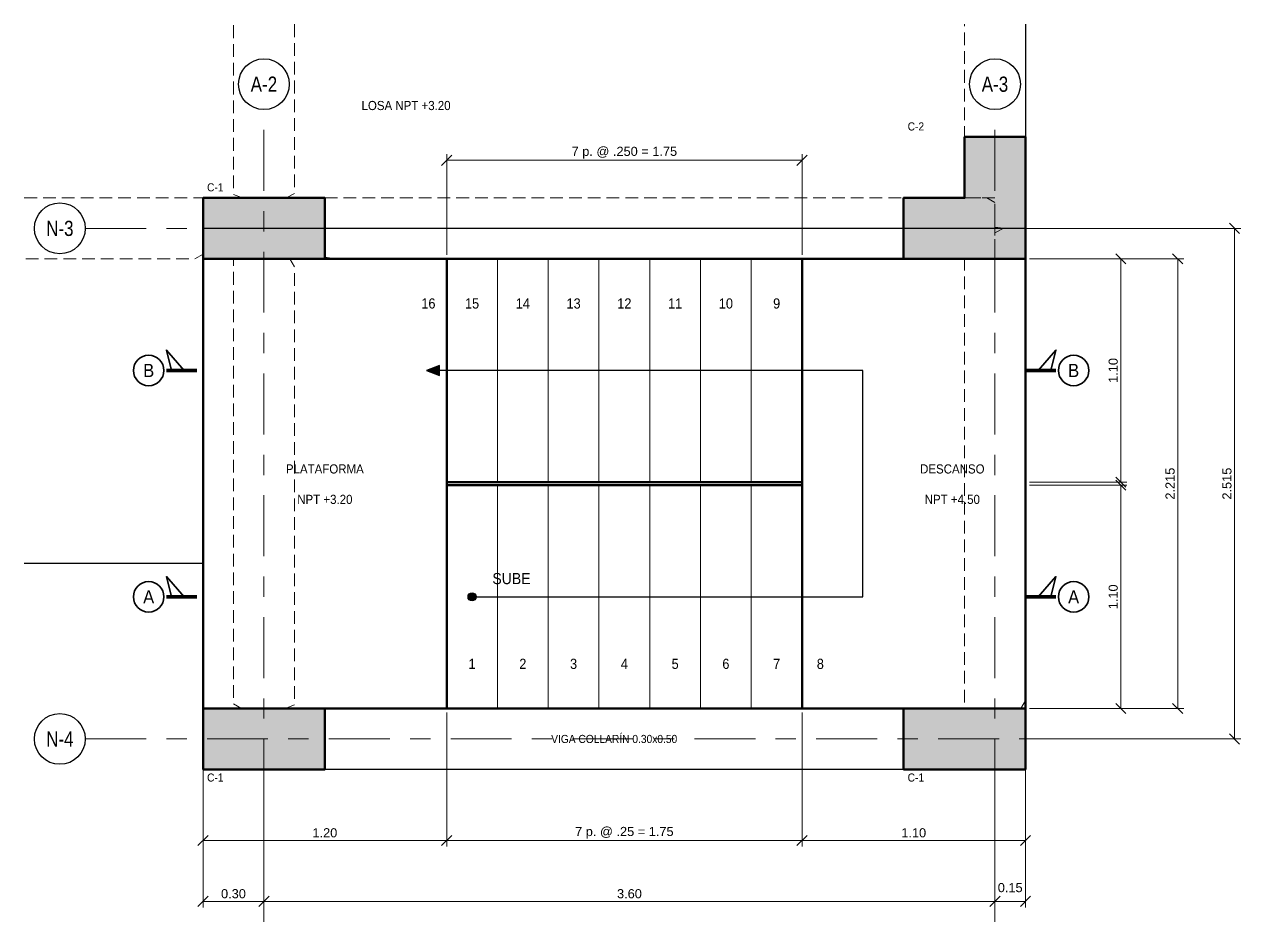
# Model space of a CAD drawing. Header units: metres. Extents: x 0 to 11, y -1 to 140.
# Drawn here: x 5.22 to 11.21, y 19.1 to 23.52 of the extents above; entities that cross this region are included whole.
import ezdxf
from ezdxf.enums import TextEntityAlignment as Align

# ---------------------------------------------------------------- set-up
doc = ezdxf.new("R2010")
doc.units = ezdxf.units.M
doc.linetypes.add('EJE25', pattern=[0.4375, 0.3, -0.05, 0.0375, -0.05])
for name, color, linetype, lineweight in [('E-COLUMNA', 7, 'Continuous', 50), ('E-COLUMNA-ACH', 252, 'Continuous', 0), ('E-CORTE', 7, 'Continuous', 50), ('E-COTA', 7, 'Continuous', 13), ('E-EJES', 1, 'Continuous', 18), ('E-EJES-ID', 7, 'Continuous', 25), ('E-OCULTO', 8, 'Continuous', 18), ('E-PROYECCION', 8, 'Continuous', 18), ('E-SECCION', 7, 'Continuous', 35), ('E-TEXTO', 7, 'Continuous', 18), ('E-TITULO', 7, 'Continuous', 35), ('E-VIGA', 7, 'Continuous', 30)]:
    doc.layers.add(name, color=color, linetype=linetype, lineweight=lineweight)
doc.layers.add('E-ESC-FLECHA', color=7, linetype='Continuous')
doc.layers.add('E-ESC-NUM', color=7, linetype='Continuous')
doc.styles.add('ARIAL', font='arial.ttf')
doc.dimstyles.new('COTA25', dxfattribs={"dimtxt": 0.045, "dimasz": 0.03, "dimexe": 0.03, "dimexo": 0.02, "dimgap": 0.015, "dimtad": 1, "dimzin": 0, "dimdsep": 46, "dimtxsty": 'ARIAL', "dimtsz": 0.025, "dimcen": 2.5, "dimclrd": 7, "dimclre": 7, "dimclrt": 7, "dimazin": 3, "dimtfac": 1, "dimtmove": 2, "dimatfit": 3, "dimlwd": 13, "dimlwe": 13})

msp = doc.modelspace()

# ---------------------------------------------------------------- hatches: boundary and pattern name
at = {"layer": 'E-COLUMNA-ACH'}
for points in [[(9.55, 22.365), (9.55, 22.665), (9.85, 22.665), (9.85, 22.965), (10.15, 22.965), (10.15, 22.365)], [(6.1, 22.365), (6.1, 22.665), (6.7, 22.665), (6.7, 22.365)], [(6.1, 19.85), (6.1, 20.15), (6.7, 20.15), (6.7, 19.85)], [(9.55, 19.85), (9.55, 20.15), (10.15, 20.15), (10.15, 19.85)]]:
    msp.add_hatch(color=256, dxfattribs=at).paths.add_polyline_path(points)
at = {"layer": 'E-ESC-FLECHA'}
msp.add_hatch(color=7, dxfattribs=at).paths.add_polyline_path([(7.2, 21.815), (7.265, 21.79), (7.265, 21.84)])
h = msp.add_hatch(color=256, dxfattribs=at)
edge = h.paths.add_edge_path()
edge.add_arc((7.425, 20.7), 0.02, 0, 360)

# ---------------------------------------------------------------- linework, layer by layer
at = {"layer": 'E-COLUMNA'}
for points in [[(9.55, 22.365), (9.55, 22.665), (9.85, 22.665), (9.85, 22.965), (10.15, 22.965), (10.15, 22.365)], [(6.1, 22.365), (6.1, 22.665), (6.7, 22.665), (6.7, 22.365)], [(6.1, 19.85), (6.1, 20.15), (6.7, 20.15), (6.7, 19.85)], [(9.55, 19.85), (9.55, 20.15), (10.15, 20.15), (10.15, 19.85)]]:
    msp.add_lwpolyline(points, close=True, dxfattribs=at)
at = {"layer": 'E-CORTE'}
for points in [[(6.1, 20.15), (7.3, 20.15), (7.3, 22.365), (6.1, 22.365)], [(7.3, 21.265), (9.05, 21.265), (9.05, 22.365), (7.3, 22.365)], [(9.05, 20.15), (10.15, 20.15), (10.15, 22.365), (9.05, 22.365)], [(7.3, 20.15), (9.05, 20.15), (9.05, 21.25), (7.3, 21.25)]]:
    msp.add_lwpolyline(points, close=True, dxfattribs=at)
at = {"layer": 'E-EJES', "linetype": 'EJE25'}
for p, q in [((6.4, 19.1), (6.4, 23.1)), ((10, 19.1), (10, 23.1)), ((5.52, 22.515), (11.12, 22.515)), ((5.52, 20), (11.12, 20))]:
    msp.add_line(p, q, dxfattribs=at)
at = {"layer": 'E-EJES-ID'}
for centre in [(6.4, 23.225), (10, 23.225), (5.395, 22.515), (5.395, 20)]:
    msp.add_circle(centre, 0.125, dxfattribs=at)
at = {"layer": 'E-ESC-FLECHA'}
msp.add_lwpolyline([(7.2, 21.815), (7.265, 21.79), (7.265, 21.84)], close=True, dxfattribs=at)
msp.add_lwpolyline([(7.425, 20.7), (9.35, 20.7), (9.35, 21.815), (7.2, 21.815)], dxfattribs=at)
msp.add_circle((7.425, 20.7), 0.02, dxfattribs=at)
at = {"layer": 'E-OCULTO'}
for p, q in [((6.25, 23.4525), (6.25, 23.515)), ((6.55, 23.5199), (6.55, 23.4574)), ((9.85, 23.51), (9.85, 23.5199)), ((10.15, 23.5199), (10.15, 23.4574)), ((6.25, 23.36), (6.25, 23.4225)), ((6.55, 23.4274), (6.55, 23.3649)), ((9.85, 23.4175), (9.85, 23.48)), ((10.15, 23.4274), (10.15, 23.3649)), ((9.85, 23.325), (9.85, 23.3875)), ((6.25, 23.2675), (6.25, 23.33)), ((6.55, 23.3349), (6.55, 23.2724)), ((10.15, 23.3349), (10.15, 23.2724)), ((6.55, 23.2424), (6.55, 23.1799)), ((9.85, 23.2325), (9.85, 23.295)), ((10.15, 23.2424), (10.15, 23.1799)), ((6.25, 23.175), (6.25, 23.2375)), ((9.85, 23.14), (9.85, 23.2025)), ((6.25, 23.0825), (6.25, 23.145)), ((6.55, 23.1499), (6.55, 23.0874)), ((10.15, 23.1499), (10.15, 23.0874)), ((9.85, 23.0475), (9.85, 23.11)), ((6.25, 22.99), (6.25, 23.0525)), ((6.55, 23.0574), (6.55, 22.9949)), ((9.85, 22.955), (9.85, 23.0175)), ((10.15, 23.0574), (10.15, 22.9949)), ((6.25, 22.8975), (6.25, 22.96)), ((6.55, 22.9649), (6.55, 22.9024)), ((10.15, 22.9649), (10.15, 22.9024)), ((9.85, 22.8625), (9.85, 22.925)), ((6.25, 22.805), (6.25, 22.8675)), ((6.55, 22.8724), (6.55, 22.8099)), ((9.85, 22.77), (9.85, 22.8325)), ((10.15, 22.8724), (10.15, 22.8099)), ((6.25, 22.7125), (6.25, 22.775)), ((6.55, 22.7799), (6.55, 22.7174)), ((10.15, 22.7799), (10.15, 22.7174)), ((9.85, 22.6775), (9.85, 22.74)), ((5.2201, 22.665), (5.2826, 22.665)), ((5.3126, 22.665), (5.3751, 22.665)), ((5.4051, 22.665), (5.4676, 22.665)), ((5.4976, 22.665), (5.5601, 22.665)), ((5.5901, 22.665), (5.6526, 22.665)), ((5.6826, 22.665), (5.7451, 22.665)), ((5.7751, 22.665), (5.8376, 22.665)), ((5.8676, 22.665), (5.9301, 22.665)), ((5.9601, 22.665), (6.0226, 22.665)), ((6.0526, 22.665), (6.1, 22.665)), ((6.1, 22.665), (6.1, 22.6025)), ((6.2949, 22.665), (6.25, 22.6825)), ((6.3874, 22.665), (6.3249, 22.665)), ((6.4799, 22.665), (6.4174, 22.665)), ((6.55, 22.6874), (6.5099, 22.665)), ((6.7, 22.665), (6.7625, 22.665)), ((6.7, 22.5875), (6.7, 22.65)), ((6.7925, 22.665), (6.855, 22.665)), ((6.885, 22.665), (6.9475, 22.665)), ((6.9775, 22.665), (7.04, 22.665)), ((7.07, 22.665), (7.1325, 22.665)), ((7.1625, 22.665), (7.225, 22.665)), ((7.255, 22.665), (7.3175, 22.665)), ((7.3475, 22.665), (7.41, 22.665)), ((7.44, 22.665), (7.5025, 22.665)), ((7.5325, 22.665), (7.595, 22.665)), ((7.625, 22.665), (7.6875, 22.665)), ((7.7175, 22.665), (7.78, 22.665)), ((7.81, 22.665), (7.8725, 22.665)), ((7.9025, 22.665), (7.965, 22.665)), ((7.995, 22.665), (8.0575, 22.665)), ((8.0875, 22.665), (8.15, 22.665)), ((8.18, 22.665), (8.2425, 22.665)), ((8.2725, 22.665), (8.335, 22.665)), ((8.365, 22.665), (8.4275, 22.665)), ((8.4575, 22.665), (8.52, 22.665)), ((8.55, 22.665), (8.6125, 22.665)), ((8.6425, 22.665), (8.705, 22.665)), ((8.735, 22.665), (8.7975, 22.665)), ((8.8275, 22.665), (8.89, 22.665)), ((8.92, 22.665), (8.9825, 22.665)), ((9.0125, 22.665), (9.075, 22.665)), ((9.105, 22.665), (9.1675, 22.665)), ((9.1975, 22.665), (9.26, 22.665)), ((9.29, 22.665), (9.3525, 22.665)), ((9.3825, 22.665), (9.445, 22.665)), ((9.475, 22.665), (9.5375, 22.665)), ((9.5675, 22.665), (9.63, 22.665)), ((9.66, 22.665), (9.7225, 22.665)), ((9.7525, 22.665), (9.815, 22.665)), ((9.845, 22.665), (9.9075, 22.665)), ((9.93, 22.665), (9.8675, 22.665)), ((9.9375, 22.665), (10, 22.665)), ((10, 22.6425), (9.96, 22.665)), ((10.15, 22.6874), (10.15, 22.6249)), ((10, 22.635), (10, 22.5725)), ((10, 22.55), (10, 22.6125)), ((10.15, 22.5949), (10.15, 22.5324)), ((6.1, 22.5725), (6.1, 22.51)), ((6.7, 22.495), (6.7, 22.5575)), ((10, 22.5425), (10, 22.48)), ((6.1, 22.48), (6.1, 22.4175)), ((6.7, 22.4025), (6.7, 22.465)), ((10.0575, 22.515), (10, 22.52)), ((10, 22.4925), (10.04, 22.515)), ((10, 22.4), (10, 22.4625)), ((10.07, 22.515), (10.1325, 22.515)), ((10.15, 22.515), (10.0875, 22.515)), ((10.15, 22.5025), (10.15, 22.44)), ((10, 22.45), (10, 22.3875)), ((10.15, 22.41), (10.15, 22.3475)), ((5.29, 22.365), (5.2275, 22.365)), ((5.3825, 22.365), (5.32, 22.365)), ((5.475, 22.365), (5.4125, 22.365)), ((5.5675, 22.365), (5.505, 22.365)), ((5.66, 22.365), (5.5975, 22.365)), ((5.7525, 22.365), (5.69, 22.365)), ((5.845, 22.365), (5.7825, 22.365)), ((5.9375, 22.365), (5.875, 22.365)), ((6.03, 22.365), (5.9675, 22.365)), ((6.1, 22.3875), (6.06, 22.365)), ((6.25, 22.365), (6.3125, 22.365)), ((6.25, 22.33), (6.25, 22.365)), ((6.3425, 22.365), (6.405, 22.365)), ((6.435, 22.365), (6.4975, 22.365)), ((6.5275, 22.365), (6.55, 22.325)), ((6.755, 22.365), (6.7, 22.3725)), ((6.8475, 22.365), (6.785, 22.365)), ((6.94, 22.365), (6.8775, 22.365)), ((7.0325, 22.365), (6.97, 22.365)), ((7.125, 22.365), (7.0625, 22.365)), ((7.2175, 22.365), (7.155, 22.365)), ((7.31, 22.365), (7.2475, 22.365)), ((7.4025, 22.365), (7.34, 22.365)), ((7.495, 22.365), (7.4325, 22.365)), ((7.5875, 22.365), (7.525, 22.365)), ((7.68, 22.365), (7.6175, 22.365)), ((7.7725, 22.365), (7.71, 22.365)), ((7.865, 22.365), (7.8025, 22.365)), ((7.9575, 22.365), (7.895, 22.365)), ((8.05, 22.365), (7.9875, 22.365)), ((8.1425, 22.365), (8.08, 22.365)), ((8.235, 22.365), (8.1725, 22.365)), ((8.3275, 22.365), (8.265, 22.365)), ((8.42, 22.365), (8.3575, 22.365)), ((8.5125, 22.365), (8.45, 22.365)), ((8.605, 22.365), (8.5425, 22.365)), ((8.6975, 22.365), (8.635, 22.365)), ((8.79, 22.365), (8.7275, 22.365)), ((8.8825, 22.365), (8.82, 22.365)), ((8.975, 22.365), (8.9125, 22.365)), ((9.0675, 22.365), (9.005, 22.365)), ((9.16, 22.365), (9.0975, 22.365)), ((9.2525, 22.365), (9.19, 22.365)), ((9.345, 22.365), (9.2825, 22.365)), ((9.4375, 22.365), (9.375, 22.365)), ((9.53, 22.365), (9.4675, 22.365)), ((9.6225, 22.365), (9.56, 22.365)), ((9.715, 22.365), (9.6525, 22.365)), ((9.8075, 22.365), (9.745, 22.365)), ((9.9, 22.365), (9.8375, 22.365)), ((9.85, 22.365), (9.9125, 22.365)), ((9.85, 22.3075), (9.85, 22.365)), ((9.9925, 22.365), (9.93, 22.365)), ((9.9425, 22.365), (10, 22.37)), ((6.25, 22.2375), (6.25, 22.3)), ((6.55, 22.295), (6.55, 22.2325)), ((10.15, 22.3175), (10.15, 22.255)), ((9.85, 22.215), (9.85, 22.2775)), ((10.15, 22.225), (10.15, 22.1625)), ((6.25, 22.145), (6.25, 22.2075)), ((6.55, 22.2025), (6.55, 22.14)), ((9.85, 22.1225), (9.85, 22.185)), ((6.25, 22.0525), (6.25, 22.115)), ((6.55, 22.11), (6.55, 22.0475)), ((10.15, 22.1325), (10.15, 22.07)), ((9.85, 22.03), (9.85, 22.0925)), ((6.25, 21.96), (6.25, 22.0225)), ((6.55, 22.0175), (6.55, 21.955)), ((9.85, 21.9375), (9.85, 22)), ((10.15, 22.04), (10.15, 21.9775)), ((6.25, 21.8675), (6.25, 21.93)), ((6.55, 21.925), (6.55, 21.8625)), ((10.15, 21.9475), (10.15, 21.885)), ((9.85, 21.845), (9.85, 21.9075)), ((6.25, 21.775), (6.25, 21.8375)), ((6.55, 21.8325), (6.55, 21.77)), ((9.85, 21.7525), (9.85, 21.815)), ((10.15, 21.855), (10.15, 21.7925)), ((6.25, 21.6825), (6.25, 21.745)), ((10.15, 21.7625), (10.15, 21.7)), ((6.55, 21.74), (6.55, 21.6775)), ((9.85, 21.66), (9.85, 21.7225)), ((6.25, 21.59), (6.25, 21.6525)), ((6.55, 21.6475), (6.55, 21.585)), ((9.85, 21.5675), (9.85, 21.63)), ((10.15, 21.67), (10.15, 21.6075)), ((10.15, 21.5775), (10.15, 21.515)), ((6.25, 21.4975), (6.25, 21.56)), ((6.55, 21.555), (6.55, 21.4925)), ((9.85, 21.475), (9.85, 21.5375)), ((6.25, 21.405), (6.25, 21.4675)), ((6.55, 21.4625), (6.55, 21.4)), ((9.85, 21.3825), (9.85, 21.445)), ((10.15, 21.485), (10.15, 21.4225)), ((10.15, 21.3925), (10.15, 21.33)), ((6.25, 21.3125), (6.25, 21.375)), ((6.55, 21.37), (6.55, 21.3075)), ((9.85, 21.29), (9.85, 21.3525)), ((6.25, 21.22), (6.25, 21.2825)), ((6.55, 21.2775), (6.55, 21.215)), ((10.15, 21.3), (10.15, 21.2375)), ((9.85, 21.1975), (9.85, 21.26)), ((10.15, 21.2075), (10.15, 21.145)), ((6.25, 21.1275), (6.25, 21.19)), ((6.55, 21.185), (6.55, 21.1225)), ((9.85, 21.105), (9.85, 21.1675)), ((6.25, 21.035), (6.25, 21.0975)), ((6.55, 21.0925), (6.55, 21.03)), ((10.15, 21.115), (10.15, 21.0525)), ((9.85, 21.0125), (9.85, 21.075)), ((6.25, 20.9425), (6.25, 21.005)), ((6.55, 21), (6.55, 20.9375)), ((9.85, 20.92), (9.85, 20.9825)), ((10.15, 21.0225), (10.15, 20.96)), ((6.25, 20.85), (6.25, 20.9125)), ((6.55, 20.9075), (6.55, 20.845)), ((10.15, 20.93), (10.15, 20.8675)), ((9.85, 20.8275), (9.85, 20.89)), ((6.25, 20.7575), (6.25, 20.82)), ((6.55, 20.815), (6.55, 20.7525)), ((9.85, 20.735), (9.85, 20.7975)), ((10.15, 20.8375), (10.15, 20.775)), ((6.25, 20.665), (6.25, 20.7275)), ((10.15, 20.745), (10.15, 20.6825)), ((6.55, 20.7225), (6.55, 20.66)), ((9.85, 20.6425), (9.85, 20.705)), ((6.25, 20.5725), (6.25, 20.635)), ((6.55, 20.63), (6.55, 20.5675)), ((9.85, 20.55), (9.85, 20.6125)), ((10.15, 20.6525), (10.15, 20.59)), ((10.15, 20.56), (10.15, 20.4975)), ((6.25, 20.48), (6.25, 20.5425)), ((6.55, 20.5375), (6.55, 20.475)), ((9.85, 20.4575), (9.85, 20.52)), ((6.25, 20.3875), (6.25, 20.45)), ((6.55, 20.445), (6.55, 20.3825)), ((9.85, 20.365), (9.85, 20.4275)), ((10.15, 20.4675), (10.15, 20.405)), ((10.15, 20.375), (10.15, 20.3125)), ((6.25, 20.295), (6.25, 20.3575)), ((6.55, 20.3525), (6.55, 20.29)), ((9.85, 20.2725), (9.85, 20.335)), ((6.25, 20.2025), (6.25, 20.265)), ((6.55, 20.26), (6.55, 20.1975)), ((10.15, 20.2825), (10.15, 20.22)), ((9.85, 20.18), (9.85, 20.2425)), ((10.15, 20.19), (10.1275, 20.15)), ((6.29, 20.15), (6.25, 20.1725)), ((6.3825, 20.15), (6.32, 20.15)), ((6.475, 20.15), (6.4125, 20.15)), ((6.55, 20.1675), (6.505, 20.15)), ((9.9125, 20.15), (9.85, 20.15)), ((10.005, 20.15), (9.9425, 20.15)), ((10.0975, 20.15), (10.035, 20.15))]:
    msp.add_line(p, q, dxfattribs=at)
at = {"layer": 'E-PROYECCION'}
for p, q in [((7.3, 21.265), (7.3, 22.365)), ((7.55, 21.265), (7.55, 22.365)), ((7.8, 21.265), (7.8, 22.365)), ((8.05, 21.265), (8.05, 22.365)), ((8.3, 21.265), (8.3, 22.365)), ((8.55, 21.265), (8.55, 22.365)), ((8.8, 21.265), (8.8, 22.365)), ((9.05, 21.265), (9.05, 22.365)), ((7.3, 20.15), (7.3, 21.25)), ((7.55, 20.15), (7.55, 21.25)), ((7.8, 20.15), (7.8, 21.25)), ((8.05, 20.15), (8.05, 21.25)), ((8.3, 20.15), (8.3, 21.25)), ((8.55, 20.15), (8.55, 21.25)), ((8.8, 20.15), (8.8, 21.25)), ((9.05, 20.15), (9.05, 21.25))]:
    msp.add_line(p, q, dxfattribs=at)
at = {"layer": 'E-SECCION'}
for points in [[(5.945, 21.815), (5.92, 21.915), (6.0075, 21.815)], [(10.275, 21.815), (10.3, 21.915), (10.2125, 21.815)], [(5.945, 20.7), (5.92, 20.8), (6.0075, 20.7)], [(10.275, 20.7), (10.3, 20.8), (10.2125, 20.7)]]:
    msp.add_lwpolyline(points, dxfattribs=at)
at = {"layer": 'E-SECCION', "const_width": 0.0175}
for points in [[(5.92, 21.815), (6.07, 21.815)], [(10.3, 21.815), (10.15, 21.815)], [(5.92, 20.7), (6.07, 20.7)], [(10.3, 20.7), (10.15, 20.7)]]:
    msp.add_lwpolyline(points, dxfattribs=at)
at = {"layer": 'E-SECCION'}
for centre in [(5.8325, 21.815), (10.3875, 21.815), (5.8325, 20.7), (10.3875, 20.7)]:
    msp.add_circle(centre, 0.075, dxfattribs=at)
at = {"layer": 'E-VIGA'}
for points in [[(10.15, 23.5199), (10.15, 22.515)], [(10.15, 22.515), (6.1, 22.515), (6.1, 20.865), (5.2201, 20.865)], [(6.7, 20.15), (9.55, 20.15), (9.55, 19.85), (6.7, 19.85), (6.7, 20.15)]]:
    msp.add_lwpolyline(points, dxfattribs=at)

# ---------------------------------------------------------------- texts
at = {"layer": 'E-EJES-ID', "style": 'ARIAL', "width": 0.8}
for s, p in [('A-2', (6.4, 23.225)), ('A-3', (10, 23.225)), ('N-3', (5.395, 22.515)), ('N-4', (5.395, 20))]:
    msp.add_text(s, height=0.075, dxfattribs=at).set_placement(p, align=Align.MIDDLE_CENTER)
at = {"layer": 'E-ESC-NUM', "style": 'ARIAL', "width": 0.9}
for s, p in [('16', (7.21, 22.145)), ('15', (7.425, 22.145)), ('14', (7.675, 22.145)), ('13', (7.925, 22.145)), ('12', (8.175, 22.145)), ('11', (8.425, 22.145)), ('10', (8.675, 22.145)), ('9', (8.925, 22.145)), ('1', (7.425, 20.37)), ('2', (7.675, 20.37)), ('3', (7.925, 20.37)), ('4', (8.175, 20.37)), ('5', (8.425, 20.37)), ('6', (8.675, 20.37)), ('7', (8.925, 20.37)), ('8', (9.14, 20.37))]:
    msp.add_text(s, height=0.05, dxfattribs=at).set_placement(p, align=Align.MIDDLE_CENTER)
at = {"layer": 'E-SECCION', "style": 'ARIAL', "width": 0.9}
for s, p in [('B', (5.8325, 21.815)), ('B', (10.3875, 21.815)), ('A', (5.8325, 20.7)), ('A', (10.3875, 20.7))]:
    msp.add_text(s, height=0.065, dxfattribs=at).set_placement(p, align=Align.MIDDLE_CENTER)
at = {"layer": 'E-TEXTO', "style": 'ARIAL', "width": 0.9}
for s, height, p in [('LOSA NPT +3.20', 0.045, (7.1, 23.12)), ('PLATAFORMA', 0.045, (6.7, 21.33)), ('DESCANSO', 0.045, (9.79, 21.33)), ('NPT +3.20', 0.045, (6.7, 21.18)), ('NPT +4.50', 0.045, (9.79, 21.18)), ('VIGA COLLARÍN 0.30x0.50', 0.04, (8.125, 20))]:
    msp.add_text(s, height=height, dxfattribs=at).set_placement(p, align=Align.MIDDLE_CENTER)
for s, p in [('C-2', (9.57, 22.985)), ('C-1', (6.12, 22.685))]:
    msp.add_text(s, height=0.04, dxfattribs=at).set_placement(p, align=Align.BOTTOM_LEFT)
for p in [(6.12, 19.83), (9.57, 19.83)]:
    msp.add_text('C-1', height=0.04, dxfattribs=at).set_placement(p, align=Align.TOP_LEFT)
at = {"layer": 'E-TITULO', "style": 'ARIAL', "width": 0.9}
msp.add_text('SUBE', height=0.055, dxfattribs=at).set_placement((7.525, 20.79), align=Align.MIDDLE_LEFT)

# ---------------------------------------------------------------- dimensions: what is measured, and where the dimension line sits
at = {"layer": 'E-COTA'}
for base, p1, p2, text in [((7.3, 22.85), (7.3, 22.365), (9.05, 22.365), '7 p. @ .250 = 1.75'), ((6.1, 19.5), (6.1, 20.15), (7.3, 20.15), '1.20'), ((7.3, 19.5), (7.3, 20.15), (9.05, 20.15), '7 p. @ .25 = 1.75'), ((9.05, 19.5), (9.05, 20.15), (10.15, 20.15), '1.10')]:
    msp.add_linear_dim(base=base, p1=p1, p2=p2, text=text, dimstyle='COTA25', override={"dimdec": 2}, dxfattribs=at).render()
for base, p1, p2, override in [((11.18, 20), (10.15, 20), (10.15, 22.515), {"dimdec": 3}), ((10.62, 21.265), (10.15, 21.265), (10.15, 22.365), {"dimdec": 2}), ((10.9, 20.15), (10.15, 20.15), (10.15, 22.365), {"dimdec": 3}), ((10.62, 20.15), (10.15, 20.15), (10.15, 21.25), {"dimdec": 2})]:
    msp.add_linear_dim(base=base, p1=p1, p2=p2, angle=90, dimstyle='COTA25', override=override, dxfattribs=at).render()
for base, p1, p2 in [((6.1, 19.2), (6.1, 19.85), (6.4, 19.85)), ((6.4, 19.2), (6.4, 19.85), (10, 19.85)), ((10, 19.2), (10, 19.85), (10.15, 19.85))]:
    msp.add_linear_dim(base=base, p1=p1, p2=p2, dimstyle='COTA25', override={"dimdec": 2}, dxfattribs=at).render()

doc.saveas('drawing.dxf')
